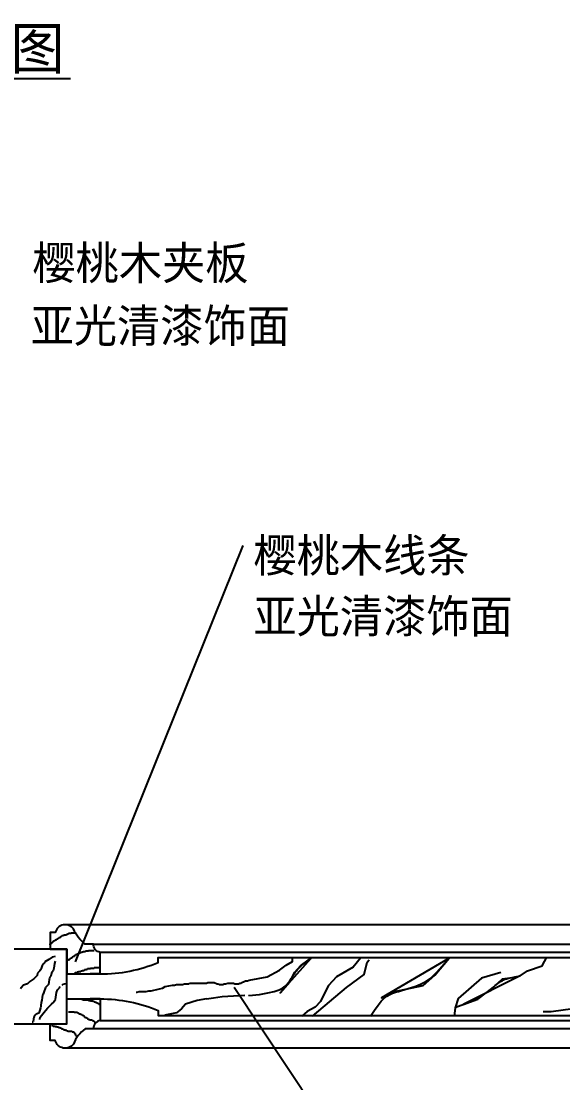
# Model space of a CAD drawing. Header units: metres. Extents: x 139 to 5307, y 329 to 6874.
# Drawn here: x 1506 to 2483, y 1463 to 3378 of the extents above; entities that cross this region are included whole.
import ezdxf

# ---------------------------------------------------------------- set-up
doc = ezdxf.new("R2010")
doc.units = ezdxf.units.M
for name, color, linetype in [('3', 3, 'Continuous'), ('4', 4, 'Continuous'), ('7', 7, 'Continuous'), ('BH', 3, 'Continuous'), ('DIM', 3, 'Continuous'), ('TEXT', 3, 'Continuous')]:
    doc.layers.add(name, color=color, linetype=linetype)
doc.dimstyles.get("Standard").update_dxf_attribs({"dimtxt": 2.5, "dimasz": 2.5, "dimexe": 1.25, "dimexo": 0.625, "dimtad": 1, "dimcen": 2.5, "dimazin": 3, "dimtfac": 1, "dimtmove": 0, "dimatfit": 3})

msp = doc.modelspace()

# ---------------------------------------------------------------- linework, layer by layer
at = {"layer": '3'}
for p, q in [((1573.58, 1723.78), (1573.58, 1724.64)), ((1573.58, 1724.64), (1575.3, 1724.64)), ((1575.3, 1724.64), (1575.3, 1725.5)), ((1575.3, 1725.5), (1577.02, 1725.5)), ((1577.02, 1725.5), (1577.02, 1726.35)), ((1577.02, 1726.35), (1577.88, 1726.35)), ((1577.88, 1726.35), (1577.88, 1727.21)), ((1577.88, 1727.21), (1578.74, 1727.21)), ((1578.74, 1727.21), (1578.74, 1728.07)), ((1578.74, 1728.07), (1581.32, 1728.07)), ((1581.32, 1728.07), (1581.32, 1728.93)), ((1581.32, 1728.93), (1583.04, 1728.93)), ((1583.04, 1728.93), (1583.04, 1729.79)), ((1583.04, 1729.79), (1587.34, 1729.79)), ((1587.34, 1729.79), (1587.34, 1730.65)), ((1587.34, 1730.65), (1589.91, 1730.65)), ((1589.91, 1730.65), (1589.91, 1731.51)), ((1589.91, 1731.51), (1590.77, 1731.51)), ((1590.77, 1731.51), (1590.77, 1732.37)), ((1590.77, 1732.37), (1595.93, 1732.37)), ((1595.93, 1732.37), (1595.93, 1733.22)), ((1595.93, 1733.22), (1604.52, 1733.22)), ((1558.11, 1711.75), (1558.11, 1713.47)), ((1558.11, 1713.47), (1559.83, 1713.47)), ((1559.83, 1713.47), (1559.83, 1714.33)), ((1559.83, 1714.33), (1560.69, 1714.33)), ((1560.69, 1714.33), (1560.69, 1715.19)), ((1560.69, 1715.19), (1561.55, 1715.19)), ((1561.55, 1715.19), (1561.55, 1716.05)), ((1561.55, 1716.05), (1562.41, 1716.05)), ((1562.41, 1716.05), (1562.41, 1716.91)), ((1562.41, 1716.91), (1563.27, 1716.91)), ((1563.27, 1716.91), (1563.27, 1717.77)), ((1563.27, 1717.77), (1564.13, 1717.77)), ((1564.13, 1717.77), (1564.13, 1718.62)), ((1564.13, 1718.62), (1564.99, 1718.62)), ((1564.99, 1718.62), (1564.99, 1719.48)), ((1564.99, 1719.48), (1566.71, 1719.48)), ((1566.71, 1719.48), (1566.71, 1720.34)), ((1566.71, 1720.34), (1568.43, 1720.34)), ((1568.43, 1720.34), (1568.43, 1721.2)), ((1568.43, 1721.2), (1570.15, 1721.2)), ((1570.15, 1721.2), (1570.15, 1722.06)), ((1570.15, 1722.06), (1571.87, 1722.06)), ((1571.87, 1722.06), (1571.87, 1723.78)), ((1571.87, 1723.78), (1573.58, 1723.78)), ((1635.98, 1712.86), (3467.48, 1712.86)), ((1593.35, 1685.13), (1593.35, 1686.85)), ((1593.35, 1686.85), (1595.07, 1686.85)), ((1595.07, 1686.85), (1595.07, 1687.71)), ((1595.07, 1687.71), (1596.79, 1687.71)), ((1596.79, 1687.71), (1596.79, 1688.57)), ((1596.79, 1688.57), (1597.65, 1688.57)), ((1597.65, 1688.57), (1597.65, 1689.42)), ((1597.65, 1689.42), (1598.51, 1689.42)), ((1598.51, 1689.42), (1598.51, 1690.28)), ((1598.51, 1690.28), (1599.37, 1690.28)), ((1599.37, 1690.28), (1599.37, 1691.14)), ((1599.37, 1691.14), (1601.95, 1691.14)), ((1601.95, 1691.14), (1601.95, 1692)), ((1601.95, 1692), (1602.81, 1692)), ((1602.81, 1692), (1602.81, 1692.86)), ((1602.81, 1692.86), (1603.66, 1692.86)), ((1603.66, 1692.86), (1603.66, 1693.72)), ((1603.66, 1693.72), (1605.38, 1693.72)), ((1605.38, 1693.72), (1605.38, 1694.58)), ((1605.38, 1694.58), (1606.24, 1694.58)), ((1606.24, 1694.58), (1606.24, 1695.44)), ((1606.24, 1695.44), (1608.82, 1695.44)), ((1608.82, 1695.44), (1608.82, 1696.3)), ((1608.82, 1696.3), (1610.54, 1696.3)), ((1610.54, 1696.3), (1610.54, 1697.15)), ((1610.54, 1697.15), (1612.26, 1697.15)), ((1612.26, 1697.15), (1612.26, 1698.01)), ((1612.26, 1698.01), (1615.7, 1698.01)), ((1615.7, 1698.01), (1615.7, 1698.87)), ((1615.7, 1698.87), (1617.42, 1698.87)), ((1617.42, 1698.87), (1617.42, 1699.73)), ((1617.42, 1699.73), (1621.71, 1699.73)), ((1621.71, 1699.73), (1621.71, 1700.59)), ((1621.71, 1700.59), (1626.87, 1700.59)), ((1626.87, 1700.59), (1626.87, 1701.45)), ((1626.87, 1701.45), (1637.18, 1701.45)), ((3447.98, 1697.87), (1647.98, 1697.87)), ((1587.34, 1681.7), (1588.19, 1681.7)), ((1588.19, 1681.7), (1588.19, 1682.55)), ((1588.19, 1682.55), (1589.05, 1682.55)), ((1589.05, 1682.55), (1589.05, 1683.41)), ((1589.05, 1683.41), (1589.91, 1683.41)), ((1589.91, 1683.41), (1589.91, 1684.27)), ((1589.91, 1684.27), (1590.77, 1684.27)), ((1590.77, 1684.27), (1590.77, 1685.13)), ((1590.77, 1685.13), (1593.35, 1685.13)), ((1625.15, 1667.1), (1623.43, 1667.1)), ((1623.43, 1667.1), (1623.43, 1666.24)), ((1630.31, 1667.95), (1625.15, 1667.95)), ((1625.15, 1667.95), (1625.15, 1667.1)), ((1637.18, 1668.81), (1630.31, 1668.81)), ((1630.31, 1668.81), (1630.31, 1667.95)), ((1647.5, 1669.67), (1637.18, 1669.67)), ((1637.18, 1669.67), (1637.18, 1668.81)), ((1602.81, 1660.22), (1601.95, 1660.22)), ((1606.24, 1661.08), (1602.81, 1661.08)), ((1602.81, 1661.08), (1602.81, 1660.22)), ((1608.82, 1661.94), (1606.24, 1661.94)), ((1606.24, 1661.94), (1606.24, 1661.08)), ((1613.12, 1662.8), (1608.82, 1662.8)), ((1608.82, 1662.8), (1608.82, 1661.94)), ((1615.7, 1663.66), (1613.12, 1663.66)), ((1613.12, 1663.66), (1613.12, 1662.8)), ((1618.28, 1664.52), (1615.7, 1664.52)), ((1615.7, 1664.52), (1615.7, 1663.66)), ((1619.99, 1665.38), (1618.28, 1665.38)), ((1618.28, 1665.38), (1618.28, 1664.52)), ((1623.43, 1666.24), (1619.99, 1666.24)), ((1619.99, 1666.24), (1619.99, 1665.38)), ((1914.1, 1646.28), (1916.66, 1647.56)), ((1739.95, 1628.37), (1745.07, 1629.65)), ((1745.07, 1629.65), (1750.2, 1630.93)), ((1750.2, 1630.93), (1755.32, 1632.21)), ((1755.32, 1632.21), (1760.44, 1633.48)), ((1760.44, 1633.48), (1765.56, 1636.04)), ((1765.56, 1636.04), (1778.37, 1638.6)), ((1778.37, 1638.6), (1782.21, 1638.6)), ((1782.21, 1638.6), (1786.05, 1639.88)), ((1786.05, 1639.88), (1796.3, 1639.88)), ((1796.3, 1639.88), (1800.14, 1641.16)), ((1800.14, 1641.16), (1807.82, 1641.16)), ((1807.82, 1641.16), (1809.1, 1642.44)), ((1809.1, 1642.44), (1839.83, 1642.44)), ((1839.83, 1642.44), (1842.39, 1643.72)), ((1842.39, 1643.72), (1853.92, 1643.72)), ((1853.92, 1643.72), (1859.04, 1641.16)), ((1859.04, 1641.16), (1861.6, 1641.16)), ((1861.6, 1641.16), (1862.88, 1639.88)), ((1862.88, 1639.88), (1869.29, 1639.88)), ((1869.29, 1639.88), (1871.85, 1641.16)), ((1871.85, 1641.16), (1874.41, 1641.16)), ((1874.41, 1641.16), (1878.25, 1642.44)), ((1878.25, 1642.44), (1888.49, 1642.44)), ((1888.49, 1642.44), (1891.05, 1641.16)), ((1891.05, 1641.16), (1897.46, 1641.16)), ((1897.46, 1641.16), (1900.02, 1642.44)), ((1900.02, 1642.44), (1902.58, 1642.44)), ((1902.58, 1642.44), (1903.86, 1643.72)), ((1903.86, 1643.72), (1907.7, 1645)), ((1907.7, 1645), (1910.26, 1646.28)), ((1910.26, 1646.28), (1914.1, 1646.28)), ((1613.12, 1613.85), (1614.84, 1613.85)), ((1614.84, 1613.85), (1614.84, 1612.99)), ((1614.84, 1612.99), (1617.42, 1612.99)), ((1617.42, 1612.99), (1617.42, 1612.13)), ((1617.42, 1612.13), (1626.87, 1612.13)), ((1626.87, 1612.13), (1626.87, 1611.27)), ((1626.87, 1611.27), (1630.31, 1611.27)), ((1630.31, 1611.27), (1630.31, 1610.41)), ((1630.31, 1610.41), (1634.6, 1610.41)), ((1634.6, 1610.41), (1634.6, 1609.55)), ((1634.6, 1609.55), (1637.18, 1609.55)), ((1637.18, 1609.55), (1637.18, 1608.7)), ((1713.06, 1625.81), (1714.34, 1625.81)), ((1714.34, 1625.81), (1718.18, 1627.09)), ((1718.18, 1627.09), (1730.99, 1627.09)), ((1730.99, 1627.09), (1736.11, 1628.37)), ((1736.11, 1628.37), (1739.95, 1628.37)), ((1839.83, 1614.29), (1852.64, 1615.57)), ((1852.64, 1615.57), (1868, 1618.13)), ((1868, 1618.13), (1908.98, 1620.69)), ((1590.77, 1590.66), (1601.09, 1590.66)), ((1601.09, 1590.66), (1601.09, 1589.8)), ((1637.18, 1608.7), (1638.9, 1608.7)), ((1638.9, 1608.7), (1638.9, 1607.84)), ((1638.9, 1607.84), (1641.48, 1607.84)), ((1641.48, 1607.84), (1641.48, 1606.98)), ((1641.48, 1606.98), (1643.2, 1606.98)), ((1643.2, 1606.98), (1643.2, 1606.12)), ((1643.2, 1606.12), (1644.92, 1606.12)), ((1644.92, 1606.12), (1644.92, 1605.26)), ((1644.92, 1605.26), (1645.78, 1605.26)), ((1645.78, 1605.26), (1645.78, 1604.4)), ((1645.78, 1604.4), (1646.64, 1604.4)), ((1646.64, 1604.4), (1646.64, 1603.54)), ((1646.64, 1603.54), (1648.36, 1603.54)), ((1601.09, 1589.8), (1607.1, 1589.8)), ((1607.1, 1589.8), (1607.1, 1588.94)), ((1607.1, 1588.94), (1608.82, 1588.94)), ((1608.82, 1588.94), (1608.82, 1588.08)), ((1608.82, 1588.08), (1609.68, 1588.08)), ((1609.68, 1588.08), (1609.68, 1587.22)), ((1609.68, 1587.22), (1612.26, 1587.22)), ((1612.26, 1587.22), (1612.26, 1586.37)), ((1612.26, 1586.37), (1613.98, 1586.37)), ((1613.98, 1586.37), (1613.98, 1585.51)), ((1613.98, 1585.51), (1615.7, 1585.51)), ((1615.7, 1585.51), (1615.7, 1584.65)), ((1615.7, 1584.65), (1617.42, 1584.65)), ((1617.42, 1584.65), (1617.42, 1583.79)), ((1617.42, 1583.79), (1618.28, 1583.79)), ((1618.28, 1583.79), (1618.28, 1582.07)), ((1618.28, 1582.07), (1619.99, 1582.07)), ((1619.99, 1582.07), (1619.99, 1581.21)), ((1619.99, 1581.21), (1621.71, 1581.21)), ((1621.71, 1581.21), (1621.71, 1580.35)), ((1621.71, 1580.35), (1623.43, 1580.35)), ((1623.43, 1580.35), (1623.43, 1579.5)), ((1623.43, 1579.5), (1624.29, 1579.5)), ((1624.29, 1579.5), (1624.29, 1578.64)), ((1624.29, 1578.64), (1625.15, 1578.64)), ((1625.15, 1578.64), (1625.15, 1577.78)), ((1625.15, 1577.78), (1626.87, 1577.78)), ((1626.87, 1577.78), (1626.87, 1576.92)), ((1626.87, 1576.92), (1629.45, 1576.92)), ((1629.45, 1576.92), (1629.45, 1576.06)), ((1629.45, 1576.06), (1633.75, 1576.06)), ((1633.75, 1576.06), (1633.75, 1575.2)), ((1633.75, 1575.2), (1635.46, 1575.2)), ((1635.46, 1575.2), (1635.46, 1574.34)), ((1635.46, 1574.34), (1636.32, 1574.34)), ((1636.32, 1574.34), (1636.32, 1573.48)), ((1636.32, 1573.48), (1637.18, 1573.48)), ((1637.18, 1573.48), (1637.18, 1572.62)), ((1637.18, 1572.62), (1638.04, 1572.62)), ((1638.04, 1572.62), (1638.04, 1571.77)), ((1638.04, 1571.77), (1638.9, 1571.77)), ((1647.98, 1574.85), (3447.98, 1574.85)), ((1561.55, 1564.9), (1561.55, 1565.75)), ((1561.55, 1565.75), (1563.27, 1565.75)), ((1563.27, 1565.75), (1563.27, 1564.9)), ((1563.27, 1564.9), (1566.71, 1564.9)), ((1566.71, 1564.9), (1566.71, 1564.04)), ((1566.71, 1564.04), (1570.15, 1564.04)), ((1570.15, 1564.04), (1570.15, 1563.18)), ((1570.15, 1563.18), (1572.72, 1563.18)), ((1572.72, 1563.18), (1572.72, 1562.32)), ((1572.72, 1562.32), (1576.16, 1562.32)), ((1576.16, 1562.32), (1576.16, 1561.46)), ((1576.16, 1561.46), (1577.88, 1561.46)), ((1577.88, 1561.46), (1577.88, 1560.6)), ((1577.88, 1560.6), (1578.74, 1560.6)), ((1578.74, 1560.6), (1578.74, 1559.74)), ((1578.74, 1559.74), (1581.32, 1559.74)), ((1581.32, 1559.74), (1581.32, 1558.88)), ((1581.32, 1558.88), (1583.04, 1558.88)), ((1583.04, 1558.88), (1583.04, 1558.02)), ((1583.04, 1558.02), (1585.62, 1558.02)), ((1585.62, 1558.02), (1585.62, 1557.17)), ((1585.62, 1557.17), (1588.19, 1557.17)), ((1588.19, 1557.17), (1588.19, 1556.31)), ((1588.19, 1556.31), (1589.91, 1556.31)), ((1589.91, 1556.31), (1589.91, 1555.45)), ((1589.91, 1555.45), (1597.65, 1555.45)), ((1597.65, 1555.45), (1597.65, 1554.59)), ((1597.65, 1554.59), (1600.23, 1554.59)), ((1600.23, 1554.59), (1600.23, 1553.73)), ((1600.23, 1553.73), (1601.09, 1553.73)), ((1601.09, 1553.73), (1601.09, 1552.01)), ((1601.09, 1552.01), (1601.95, 1552.01)), ((1601.95, 1552.01), (1601.95, 1551.15)), ((3459.98, 1559.86), (1635.98, 1559.86)), ((1601.95, 1551.15), (1602.81, 1551.15)), ((1602.81, 1551.15), (1602.81, 1549.44)), ((1602.81, 1549.44), (1603.66, 1549.44)), ((1603.66, 1549.44), (1603.66, 1547.72)), ((1603.66, 1547.72), (1604.52, 1547.72)), ((1604.52, 1547.72), (1604.52, 1546))]:
    msp.add_line(p, q, dxfattribs=at)
at = {"layer": '4'}
for points in [[(1629.98, 1658.86), (1629.98, 1658.86), (1647.98, 1658.86), (1629.98, 1658.86), (1647.98, 1658.86), (1647.98, 1697.87, -0.39), (1635.98, 1712.86), (1620.98, 1712.86, -0.15), (1599.84, 1740.4, 0.63), (1566.98, 1733.86), (1557.98, 1733.86), (1557.98, 1703.86), (1587.98, 1703.86), (1587.98, 1658.86)], [(1629.98, 1613.86), (1629.98, 1613.86), (1647.98, 1613.86), (1629.98, 1613.86), (1647.98, 1613.86), (1647.98, 1574.85, 0.39), (1635.98, 1559.86), (1620.98, 1559.86, 0.15), (1599.84, 1532.32, -0.63), (1566.98, 1538.86), (1557.98, 1538.86), (1557.98, 1568.86), (1587.98, 1568.86), (1587.98, 1613.86)]]:
    msp.add_lwpolyline(points, format="xyb", close=True, dxfattribs=at)
msp.add_lwpolyline([(1197.98, 1568.86), (1587.98, 1568.86), (1587.98, 1703.86), (1197.98, 1703.86)], close=True, dxfattribs=at)
at = {"layer": '7'}
for p, q in [((1586.27, 1747.94), (3509.68, 1747.94)), ((3509.68, 1524.79), (1586.27, 1524.79))]:
    msp.add_line(p, q, dxfattribs=at)
for points in [[(1647.98, 1658.86, 0.1), (1752.98, 1679.86), (1752.98, 1688.86), (3342.98, 1688.86), (3342.98, 1679.86, 0.1), (3447.98, 1658.86)], [(1647.98, 1613.86, -0.1), (1752.98, 1592.86), (1752.98, 1583.86), (3342.98, 1583.86), (3342.98, 1592.86, -0.1), (3447.98, 1613.86)]]:
    msp.add_lwpolyline(points, format="xyb", dxfattribs=at)
at = {"layer": 'BH'}
for p, q in [((1561.68, 1689.12), (1555.31, 1684.88)), ((1566.64, 1690.53), (1561.68, 1689.12)), ((1541.86, 1668.61), (1540.45, 1666.49)), ((1543.28, 1674.27), (1541.86, 1668.61)), ((1544.69, 1676.39), (1543.28, 1674.27)), ((1546.82, 1678.51), (1544.69, 1676.39)), ((1548.23, 1680.63), (1546.82, 1678.51)), ((1555.31, 1684.88), (1548.23, 1680.63)), ((1564.51, 1669.32), (1563.1, 1664.37)), ((1565.22, 1673.56), (1564.51, 1669.32)), ((1565.93, 1677.81), (1565.22, 1673.56)), ((1566.64, 1682.05), (1565.93, 1677.81)), ((1528.41, 1650.23), (1521.33, 1645.28)), ((1534.08, 1655.89), (1528.41, 1650.23)), ((1534.78, 1660.13), (1534.08, 1655.89)), ((1539.03, 1664.37), (1534.78, 1660.13)), ((1540.45, 1666.49), (1539.03, 1664.37)), ((1556.02, 1648.81), (1555.31, 1643.87)), ((1556.73, 1650.94), (1556.02, 1648.81)), ((1557.43, 1653.06), (1556.73, 1650.94)), ((1558.85, 1655.18), (1557.43, 1653.06)), ((1560.27, 1660.13), (1558.85, 1655.18)), ((1561.68, 1662.25), (1560.27, 1660.13)), ((1563.1, 1664.37), (1561.68, 1662.25)), ((1505.76, 1633.97), (1504.34, 1631.84)), ((1510.01, 1638.92), (1505.76, 1633.97)), ((1517.09, 1641.04), (1510.01, 1638.92)), ((1521.33, 1645.28), (1517.09, 1641.04)), ((1548.94, 1632.55), (1546.82, 1627.6)), ((1549.65, 1634.67), (1548.94, 1632.55)), ((1554.6, 1639.62), (1549.65, 1634.67)), ((1555.31, 1643.87), (1554.6, 1639.62)), ((1569.47, 1625.48), (1570.88, 1630.43)), ((1570.88, 1630.43), (1573.01, 1631.84)), ((1573.01, 1631.84), (1574.42, 1633.97)), ((1574.42, 1633.97), (1575.84, 1636.09)), ((1579.38, 1638.92), (1581.5, 1640.33)), ((1581.5, 1640.33), (1583.63, 1641.04)), ((1583.63, 1641.04), (1587.87, 1641.74)), ((1587.87, 1641.74), (1588.58, 1642.45)), ((1542.57, 1611.34), (1541.86, 1607.1)), ((1543.28, 1616.29), (1542.57, 1611.34)), ((1543.99, 1620.53), (1543.28, 1616.29)), ((1545.4, 1622.65), (1543.99, 1620.53)), ((1546.82, 1627.6), (1545.4, 1622.65)), ((1565.22, 1608.51), (1565.93, 1610.63)), ((1565.93, 1610.63), (1567.34, 1612.75)), ((1567.34, 1612.75), (1568.05, 1617)), ((1568.05, 1617), (1568.76, 1621.24)), ((1568.76, 1621.24), (1569.47, 1625.48)), ((1539.03, 1593.66), (1537.61, 1588)), ((1540.45, 1597.9), (1539.03, 1593.66)), ((1539.74, 1580.93), (1546.82, 1590.13)), ((1541.15, 1600.03), (1540.45, 1597.9)), ((1541.86, 1607.1), (1541.15, 1602.15)), ((1541.15, 1602.15), (1541.15, 1600.03)), ((1546.82, 1590.13), (1553.19, 1597.2)), ((1553.19, 1597.2), (1560.27, 1604.27)), ((1560.27, 1604.27), (1565.22, 1608.51)), ((1526.29, 1571.74), (1525.58, 1571.74)), ((1527, 1573.86), (1526.29, 1571.74)), ((1527.7, 1575.98), (1527, 1573.86)), ((1528.41, 1580.23), (1527.7, 1578.11)), ((1527.7, 1578.11), (1527.7, 1575.98)), ((1529.12, 1582.35), (1528.41, 1580.23)), ((1530.54, 1584.47), (1529.12, 1582.35)), ((1532.66, 1586.59), (1530.54, 1584.47)), ((1537.61, 1588), (1532.66, 1586.59)), ((1539.03, 1576.69), (1539.74, 1580.93))]:
    msp.add_line(p, q, dxfattribs=at)
for points in [[(2405.82, 1655.33), (2419.06, 1664.4), (2445.5, 1673.51), (2453.7, 1688.99)], [(2629.22, 1685.59), (2573.33, 1654.88), (2542.59, 1632.55), (2525.82, 1607.43), (2500.67, 1596.26), (2461.55, 1590.68), (2447.58, 1590.68)], [(1839.83, 1614.29), (1823.1, 1611.26), (1801.99, 1604.23), (1794.96, 1596.03), (1785.57, 1589), (1764.47, 1584.32)]]:
    msp.add_lwpolyline(points, dxfattribs=at)
at = {"layer": 'DIM'}
for points in [[(1916.36, 1619.84), (1916.36, 1619.84), (1935.41, 1622.01), (1950.49, 1624.54), (1962.14, 1627.34), (1970.87, 1630.34), (1977.22, 1633.46), (1981.72, 1636.61), (1984.9, 1639.73), (1987.3, 1642.73), (1989.36, 1645.55), (1991.19, 1648.19), (1992.84, 1650.67), (1994.33, 1652.99), (1995.71, 1655.17), (1997, 1657.22), (1998.24, 1659.17), (1999.47, 1661.02), (2000.72, 1662.79), (2002.01, 1664.5), (2003.37, 1666.17), (2004.82, 1667.83), (2006.38, 1669.49), (2008.07, 1671.17), (2009.93, 1672.91), (2011.97, 1674.71), (2014.2, 1676.6), (2016.54, 1678.51), (2018.92, 1680.38), (2021.24, 1682.15), (2023.41, 1683.75), (2025.35, 1685.11), (2026.98, 1686.17), (2028.2, 1686.87), (1972.94, 1625.1), (1990.04, 1644.81), (1999.25, 1661.9), (2009.78, 1673.73), (2025.57, 1685.56), (2028.2, 1686.87)], [(1916.66, 1647.56), (1949.25, 1654.01), (1971.62, 1665.84), (1983.46, 1675.04), (1995.3, 1681.61), (1995.3, 1687.52)], [(2117.88, 1687.52), (2104.51, 1671.1), (2074.25, 1654.01), (2059.78, 1638.24), (2054.51, 1627.73), (2045.3, 1609.33), (2036.09, 1598.81), (2021.62, 1590.92), (2011.81, 1582.52)], [(2136.09, 1582.52), (2136.09, 1582.52), (2143.08, 1593.78), (2149.37, 1602.71), (2155.09, 1609.66), (2160.4, 1614.93), (2165.46, 1618.85), (2170.41, 1621.75), (2175.41, 1623.94), (2180.61, 1625.75), (2186.11, 1627.46), (2191.88, 1629.13), (2197.82, 1630.83), (2203.85, 1632.57), (2209.88, 1634.41), (2215.83, 1636.38), (2221.59, 1638.52), (2227.1, 1640.87), (2232.31, 1643.49), (2237.39, 1646.59), (2242.58, 1650.38), (2248.09, 1655.08), (2254.15, 1660.92), (2260.99, 1668.13), (2268.84, 1676.92), (2277.91, 1687.52), (2155.83, 1615.9), (2176.88, 1626.41), (2230.83, 1638.24), (2251.88, 1656.64), (2277.91, 1687.52)], [(2031.12, 1582.52), (2092.67, 1634.3), (2124.25, 1657.96), (2129.51, 1680.3), (2133.46, 1684.24)], [(2370.79, 1661.78), (2336.09, 1651.38), (2293.98, 1614.58), (2288.72, 1597.5), (2286.58, 1582.52)], [(2289.24, 1599.19), (2289.24, 1599.19), (2294.43, 1601.01), (2299.54, 1602.82), (2304.54, 1604.64), (2309.43, 1606.48), (2314.18, 1608.37), (2318.8, 1610.32), (2323.25, 1612.35), (2327.53, 1614.47), (2331.64, 1616.7), (2335.56, 1619.02), (2339.3, 1621.4), (2342.86, 1623.82), (2346.25, 1626.26), (2349.46, 1628.69), (2352.51, 1631.08), (2355.39, 1633.42), (2358.11, 1635.68), (2360.7, 1637.84), (2363.2, 1639.89), (2365.65, 1641.83), (2368.09, 1643.63), (2370.54, 1645.28), (2373.06, 1646.78), (2375.67, 1648.1), (2378.42, 1649.24), (2381.35, 1650.24), (2384.53, 1651.14), (2387.99, 1651.96), (2391.8, 1652.75), (2396.01, 1653.55), (2400.66, 1654.4), (2405.82, 1655.33), (2303.19, 1604.07), (2329.51, 1613.27), (2357.14, 1634.3), (2374.24, 1650.07), (2391.35, 1652.7), (2405.82, 1655.33)]]:
    msp.add_lwpolyline(points, dxfattribs=at)
at = {"layer": 'TEXT'}
msp.add_line((1300.58, 3274.91), (1594.45, 3274.91), dxfattribs=at)

# ---------------------------------------------------------------- texts
for s, height, p in [('立面图', 75, (1291.38, 3291.73)), ('樱桃木夹板', 60, (1525.69, 2912.05)), ('亚光清漆饰面', 60, (1522.45, 2798.78)), ('樱桃木线条', 60, (1924.52, 2384.27)), ('亚光清漆饰面', 60, (1924.52, 2274.45))]:
    msp.add_text(s, height=height, dxfattribs=at).set_placement(p)

# ---------------------------------------------------------------- leaders
at = {"layer": 'BH'}
for points in [[(1603.49, 1680.83), (1906.17, 2432.37)], [(1890.1, 1635.08), (2469.58, 760.03)]]:
    msp.add_leader(points, dimstyle='Standard', dxfattribs=at)

doc.saveas('drawing.dxf')
